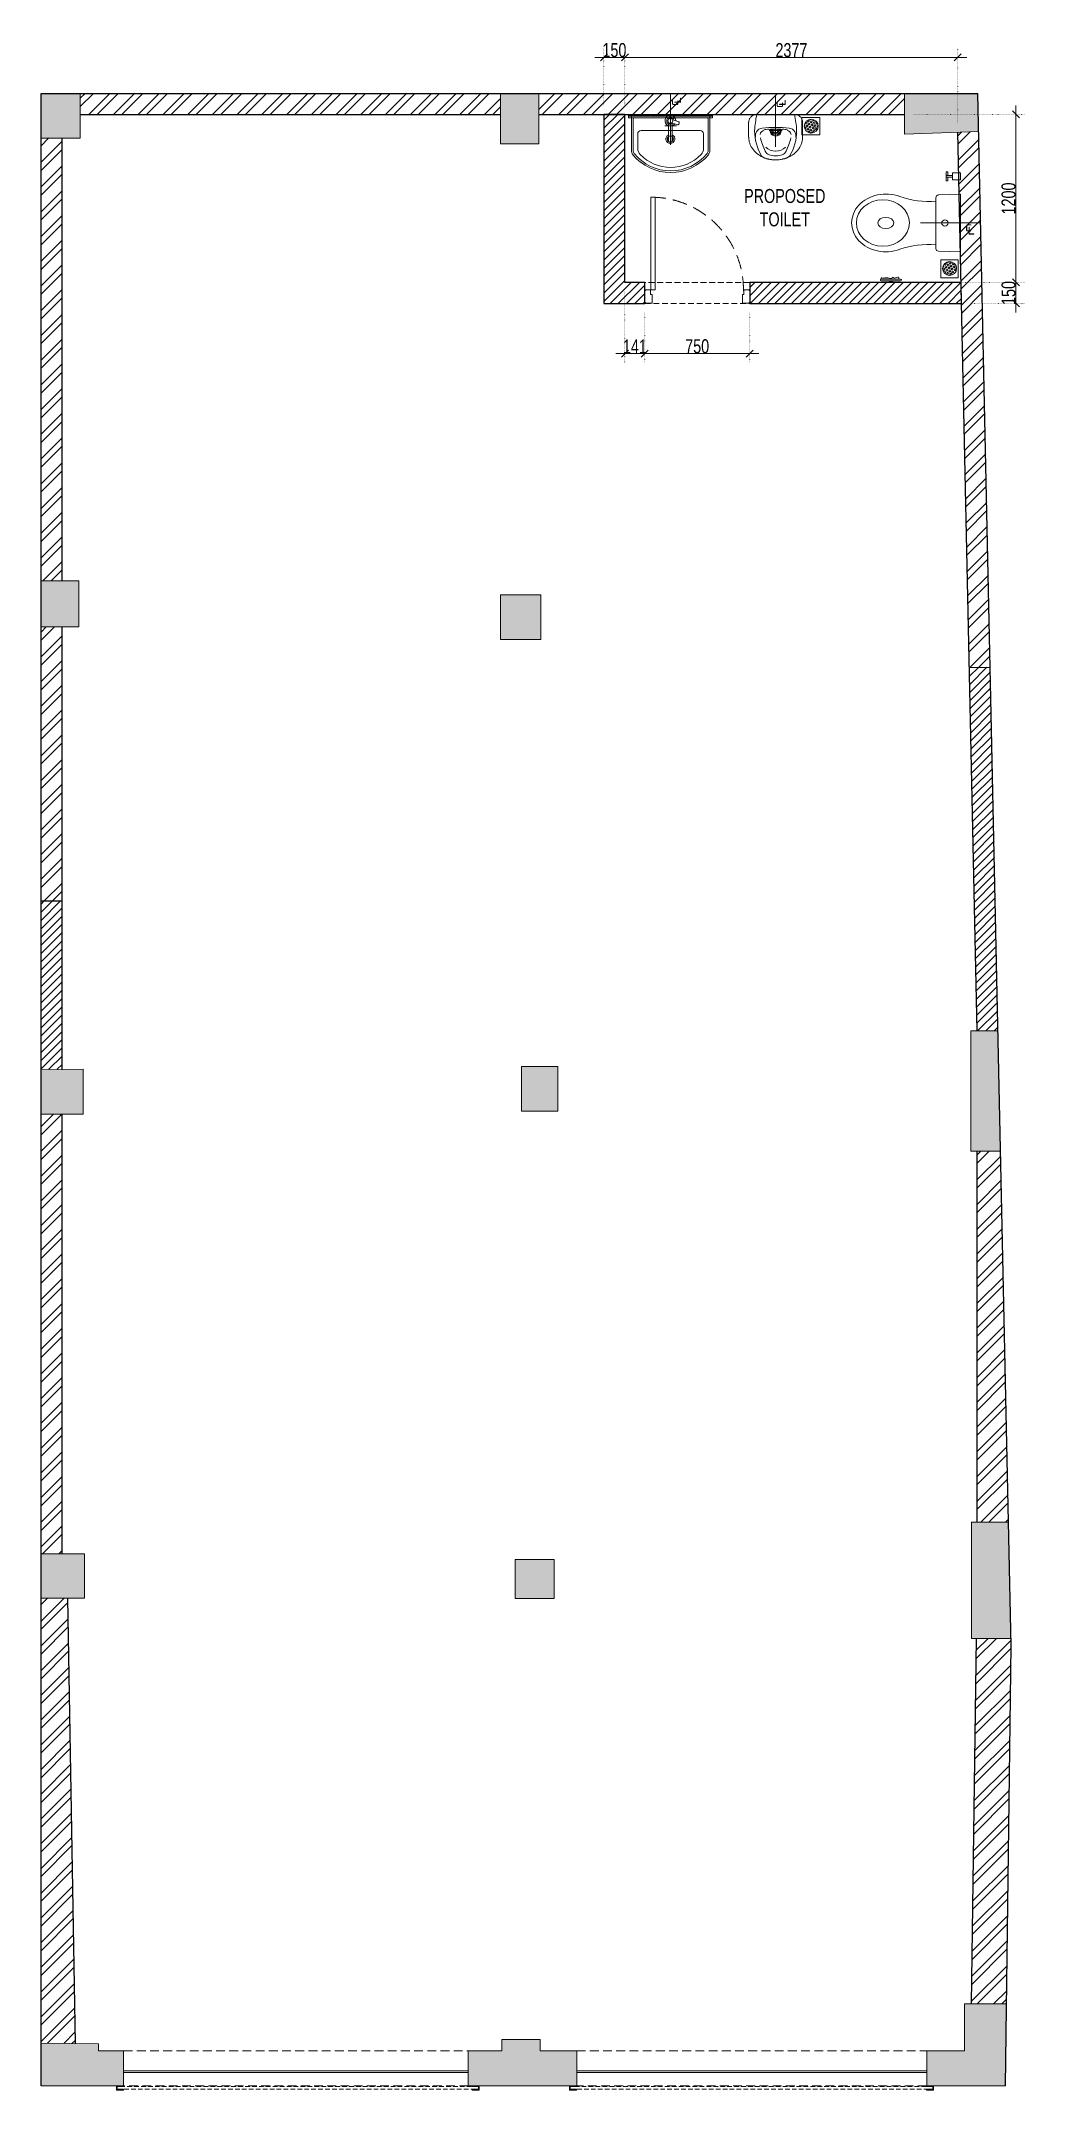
# Model space of a CAD drawing. Header units: feet. Extents: x 9696111 to 9703138, y -6782529 to -6767894.
import ezdxf

# ---------------------------------------------------------------- set-up
doc = ezdxf.new("R2010")
doc.units = ezdxf.units.FT
doc.header["$LTSCALE"] = 33
doc.header["$MEASUREMENT"] = 0
doc.header["$PDMODE"] = 3
doc.header["$PDSIZE"] = -1
for name, pattern in [('a_p6_plan_L18$0$HIDDEN', [0.375, 0.25, -0.125]), ('CENTER', [2, 1.25, -0.25, 0.25, -0.25]), ('DOT2', [0.125, 0, -0.125]), ('HIDDEN', [9.525, 6.35, -3.175]), ('HIDDEN2', [4.7625, 3.175, -1.5875]), ('HIDDENX2', [0.75, 0.5, -0.25])]:
    doc.linetypes.add(name, pattern=pattern)
for name, color, linetype, lineweight in [('A-COL', 243, 'Continuous', 9), ('A-Glazing', 4, 'Continuous', 20), ('A-shutter', 8, 'Continuous', 18), ('beam', 90, 'Continuous', 9), ('centerline-toilets', 2, 'CENTER', 13), ('column hatch', 5, 'Continuous', 0), ('Door', 2, 'Continuous', 13), ('ele', 252, 'Continuous', 13), ('Fhitting', 152, 'Continuous', 30), ('LENS-DIM', 252, 'Continuous', 5), ('LENS-DOOR', 34, 'Continuous', 20), ('LENS-TEXT', 31, 'Continuous', 5), ('LENS_CURTAIN', 5, 'a_p6_plan_L18$0$HIDDEN', 9), ('LN-HATCH', 251, 'Continuous', 0), ('Mirror', 150, 'Continuous', 20), ('Panelling', 65, 'Continuous', 18), ('PARTITION', 22, 'Continuous', 30), ('rolling shutter', 1, 'Continuous', 5), ('Toilet', 5, 'Continuous', 9)]:
    doc.layers.add(name, color=color, linetype=linetype, lineweight=lineweight)
doc.layers.add('A-WALL', color=1, linetype='Continuous')
doc.styles.add('LK TXT', font='GILC____.TTF', dxfattribs={"height": 100})
doc.styles.get("Standard").update_dxf_attribs({"font": 'GILC____.TTF'})
doc.dimstyles.new('100MM', dxfattribs={"dimtxt": 100, "dimasz": 50, "dimexe": 65, "dimexo": 65, "dimtad": 1, "dimdec": 0, "dimtxsty": 'Standard', "dimblk": 'OBLIQUE', "dimcen": 2.5, "dimdle": 65, "dimclrd": 256, "dimclre": 256, "dimclrt": 1, "dimadec": 0, "dimazin": 0, "dimtfac": 1, "dimtdec": 0, "dimtmove": 1, "dimatfit": 3, "dimfxl": 1, "dimlwd": -1, "dimlwe": -1, "dimarcsym": 0})
pattern_1 = [(225, (-11889972.97, 5497005.12), (88.2999593, -88.2999593), []), (225, (-11890031.84, 5497005.12), (88.2999593, -88.2999593), [])]
pattern_2 = [(225, (-11889972.97, 5497005.12), (29.43331977, -29.43331977), [])]

# ---------------------------------------------------------------- blocks, each defined once
blk = doc.blocks.new('*U11')
at = {"layer": 'A-shutter', "color": 5, "ltscale": 10}
for points in [[(41038450, -1561539), (41038450, -1561544), (41038405, -1561544), (41038405, -1561564), (41038450, -1561564), (41038450, -1561569), (41038400, -1561569), (41038400, -1561539)], [(41040940, -1561539), (41040940, -1561544), (41040985, -1561544), (41040985, -1561564), (41040940, -1561564), (41040940, -1561569), (41040990, -1561569), (41040990, -1561539)]]:
    blk.add_lwpolyline(points, close=True, dxfattribs=at)
at = {"layer": 'A-shutter', "color": 5, "linetype": 'HIDDENX2', "ltscale": 2}
blk.add_lwpolyline([(41038405, -1561544), (41038405, -1561564), (41040985, -1561564), (41040985, -1561544)], close=True, dxfattribs=at)
blk = doc.blocks.new('*U12')
at = {"layer": 'A-shutter', "color": 5, "ltscale": 10}
for points in [[(41038450, -1561539), (41038450, -1561544), (41038405, -1561544), (41038405, -1561564), (41038450, -1561564), (41038450, -1561569), (41038400, -1561569), (41038400, -1561539)], [(41040950, -1561539), (41040950, -1561544), (41040995, -1561544), (41040995, -1561564), (41040950, -1561564), (41040950, -1561569), (41041000, -1561569), (41041000, -1561539)]]:
    blk.add_lwpolyline(points, close=True, dxfattribs=at)
at = {"layer": 'A-shutter', "color": 5, "linetype": 'HIDDENX2', "ltscale": 2}
blk.add_lwpolyline([(41038405, -1561544), (41038405, -1561564), (41040995, -1561564), (41040995, -1561544)], close=True, dxfattribs=at)
blk = doc.blocks.new('jALI')
at = {"layer": 'Toilet', "ltscale": 5}
h = blk.add_hatch(dxfattribs=at)
h.set_pattern_fill('HEX', color=256, scale=50, angle=135, double=1)
h.set_pattern_definition([(135, (-344825.863, 460708.187), (-7.65465545, -7.65465545), [6.25, -12.5]), (255, (-344825.863, 460708.187), (10.4564538, -2.80179835), [6.25, -12.5]), (195, (-344830.282, 460712.606), (2.80179835, -10.4564538), [6.25, -12.5])])
edge = h.paths.add_edge_path()
edge.add_arc((-393188, 163648), 50, -90, 270)
blk.add_lwpolyline([(-393250, 163582), (-393126, 163582), (-393126, 163709), (-393250, 163709)], close=True, dxfattribs=at)
blk.add_circle((-393188, 163648), 50, dxfattribs=at)
blk = doc.blocks.new('WC')
at = {"layer": 'centerline-toilets', "linetype": 'HIDDEN', "ltscale": 10}
blk.add_line((0, 286), (0, -135), dxfattribs=at)
at = {"layer": 'Toilet'}
for p, q in [((-419, 507), (-425, 507)), ((-425, 507), (-425, 489)), ((-419, 489), (-425, 489)), ((-419, 507), (-419, 489)), ((-419, 504), (-413, 504)), ((-419, 492), (-413, 492)), ((-413, 567), (-413, 429)), ((-401, 567), (-401, 429)), ((-206, 6), (-202, 157)), ((181, 177), (-183, 177)), ((206, 6), (200, 157)), ((-200, 0), (200, 0))]:
    blk.add_line(p, q, dxfattribs=at)
at = {"layer": 'Toilet', "ltscale": 100}
for p, q in [((366, 103), (300, 103)), ((300, 92), (300, 103)), ((326, 92), (300, 92)), ((307, 0), (307, 57)), ((359, 57), (307, 57)), ((326, 103), (326, 57)), ((340, 103), (340, 57)), ((366, 92), (340, 92)), ((359, 57), (359, 0)), ((366, 92), (366, 103)), ((359, 0), (307, 0))]:
    blk.add_line(p, q, dxfattribs=at)
at = {"layer": 'Toilet'}
blk.add_circle((0, 112), 22.9, dxfattribs=at)
for centre, radius, start, end in [((-407, 567), 6, 0, 180), ((-407, 429), 6, 180, 0), ((-776, 231), 622, 354.997, 19.0619), ((776, 226), 623, 160.5196, 184.5617), ((-182, 158), 19.3, 90.3509, 180.8981), ((180, 158), 19.3, 359.1019, 89.6491), ((-200, 6), 5.72, 177.9546, 270), ((200, 6), 5.72, 270, 2.0454)]:
    blk.add_arc(centre, radius, start, end, dxfattribs=at)
at = {"layer": 'Toilet', "extrusion": (0, 0, -1)}
for centre, major_axis, ratio, start_param, end_param in [((0, 534), (0, -245), 0.842028, 7.436326, 11.41323), ((0, 535), (0, -57.2), 0.7, 1.570796326794896, 7.853981633974482)]:
    blk.add_ellipse(centre, major_axis=major_axis, ratio=ratio, start_param=start_param, end_param=end_param, dxfattribs=at)
blk.add_ellipse((0, 555), major_axis=(0, -189), ratio=0.878788, dxfattribs=at)
at = {"layer": 'Toilet'}
blk.add_open_spline([(-401, 441), (-397, 441), (-384, 439), (-389, 459), (-396, 480), (-386, 478), (-386, 491), (-403, 487), (-385, 532), (-396, 547), (-391, 570), (-397, 569), (-401, 568)], degree=3, knots=[0, 0, 0, 0, 9.744972, 33.823887, 47.583551, 49.497915, 60.560502, 63.822284, 93.508019, 135.756925, 141.904352, 150.301906, 150.301906, 150.301906, 150.301906], dxfattribs=at)
at = {"layer": 'Fhitting', "lineweight": 0, "ltscale": 0.5, "rotation": 270}
blk.add_blockref('jALI', (-163973, -393109), dxfattribs=at)
at = {"layer": 'centerline-toilets', "linetype": 'DOT2', "insert": (-36, -57), "char_height": 85.83, "width": 567.4, "attachment_point": 5, "rotation": 270}
blk.add_mtext('{\\fISOCPEUR|b0|i0|c0|p34;℄}', dxfattribs=at)
blk = doc.blocks.new('Wash Basin')
at = {"layer": 'PARTITION', "lineweight": 9}
h = blk.add_hatch(dxfattribs=at)
h.set_pattern_fill('ANSI38', color=256, scale=70, angle=990, style=0, double=1)
h.set_pattern_definition([(315, (-64.7135, -33.325), (6.18718, 6.18718), []), (45, (-64.7135, -33.325), (6.18718, 18.56155), [21.875, -13.125])])
h.paths.add_polyline_path([(300, -22), (-300, -22), (-300, -34), (300, -34)])
at = {"layer": 'centerline-toilets', "linetype": 'HIDDEN', "ltscale": 10}
blk.add_line((0, -238), (0, 130), dxfattribs=at)
at = {"layer": 'Mirror', "ltscale": 0.5}
blk.add_lwpolyline([(-300, -34), (-300, -46), (300, -46), (300, -34)], close=True, dxfattribs=at)
at = {"layer": 'Panelling', "lineweight": 9}
blk.add_lwpolyline([(-300, -22), (-300, -34), (300, -34), (300, -22)], close=True, dxfattribs=at)
at = {"layer": 'Toilet', "ltscale": 100}
for p, q in [((-280, -32), (-280, -278)), ((-270, -22), (270, -22)), ((-268, -55), (-268, -278)), ((-258, -45), (258, -45)), ((-15, -89), (-15, -208)), ((11, -208), (11, -89)), ((268, -55), (268, -278)), ((280, -32), (280, -278))]:
    blk.add_line(p, q, dxfattribs=at)
blk.add_lwpolyline([(-235, -264, 0.191896), (-217, -309, 0.420236), (217, -309, 0.191896), (235, -264), (235, -161, 0.414214), (210, -136), (-210, -136, 0.414214), (-235, -161)], format="xyb", close=True, dxfattribs=at)
blk.add_lwpolyline([(41, -103), (-41, -103)], dxfattribs=at)
blk.add_lwpolyline([(23, -62), (58, -74, -0.414214), (61, -81), (58, -93, -0.414214), (50, -96), (16, -85)], format="xyb", dxfattribs=at)
for centre, radius in [((-2, -67), 17.5), ((-2, -197), 22.5)]:
    blk.add_circle(centre, radius, dxfattribs=at)
for centre, radius, start, end in [((-270, -32), 10, 90, 180), ((-258, -55), 10, 90, 180), ((258, -55), 10, 0, 90), ((270, -32), 10, 0, 90), ((-230, -278), 50, 180, 218.4461), ((-230, -278), 38, 180, 218.4461), ((-2, -197), 32.1, 113.0898, 66.246), ((-2, -197), 20.5, 128.0403, 237.2899), ((-2, -197), 20.5, 304.4733, 50.7332), ((230, -278), 38, 321.5539, 0), ((230, -278), 50, 321.5539, 0), ((0, -89), 348, 219.2826, 320.7174), ((0, -89), 336, 219.313, 320.687)]:
    blk.add_arc(centre, radius, start, end, dxfattribs=at)
for centre, major_axis, start_param, end_param in [((-2, -67), (0, 38.3), 4.720493, 9.081982), ((-2, -67), (-0.2, -25.6), 1.769108, 7.074098), ((-2, -67), (0, 38.3), 3.484555, 4.083576), ((-2, -208), (-9.04, 9.04), 0.785398, 3.926991)]:
    blk.add_ellipse(centre, major_axis=major_axis, ratio=1, start_param=start_param, end_param=end_param, dxfattribs=at)
at = {"layer": 'centerline-toilets', "linetype": 'DOT2', "insert": (33, 62), "char_height": 75, "width": 495.83, "attachment_point": 5, "rotation": 90}
blk.add_mtext('{\\fISOCPEUR|b0|i0|c0|p34;℄}', dxfattribs=at)
blk = doc.blocks.new('DLF-RSP-AR-CD-DWG-4DT-3113$0$X-TYPICAL TOILET UPPER FLOORS - 02$0$urinals')
at = {"layer": 'Toilet'}
for p, q in [((0, -16), (0, 8)), ((-46, -115), (46, -115)), ((0, -105), (0, -161))]:
    blk.add_line(p, q, dxfattribs=at)
blk.add_lwpolyline([(135, 0), (-135, 0, 0.036949), (-150, -116, 0.138094), (-100, -297, 0.221721), (-52, -318, 0.062656), (0, -325, 0.062656), (52, -318, 0.221721), (100, -297, 0.138094), (150, -116, 0.036949)], format="xyb", close=True, dxfattribs=at)
for centre, radius, start, end in [((-91, -153), 53.8, 148.4868, 188.6401), ((-94, -145), 47.1, 93.3708, 154.4824), ((-71, -150), 40.2, 106.7016, 169.725), ((3, -1238), 1145, 90.1625, 95.0265), ((-51, -225), 119, 89.5454, 105.8857), ((0, -996), 891, 89.9918, 93.182), ((0, -115), 40, 167.428, 12.572), ((0, -115), 33, 164.1814, 15.8186), ((0, -115), 32, 163.6049, 16.3951), ((0, -115), 22.6, 155.6653, 24.3347), ((0, -115), 14.7, 139.9109, 40.0891), ((-3, -1238), 1145, 84.9735, 89.8375), ((0, -996), 891, 86.818, 90.0082), ((51, -225), 119, 74.1143, 90.4546), ((71, -150), 40.2, 10.275, 73.2984), ((94, -145), 47.1, 25.5176, 86.6292), ((91, -153), 53.8, 351.3599, 31.5132), ((414, -38), 538, 193.994, 204.5632), ((-30, -241), 50, 204.5632, 250.4606), ((-2, -165), 97.6, 225, 270.9552), ((-2, -161), 135, 250.4606, 270.6492), ((2, -165), 97.6, 269.0448, 315), ((2, -161), 135, 269.3508, 289.5394), ((30, -241), 50, 289.5394, 335.4368), ((-414, -38), 538, 335.4368, 346.006)]:
    blk.add_arc(centre, radius, start, end, dxfattribs=at)
blk.add_open_spline([(135, 0), (105, 0), (76, 0), (-13, 0), (-73, 0), (-133, 0), (-133, 0), (-134, 0), (-134, 0), (-135, 0), (-135, 0), (-135, 0), (-135, 0), (-135, 0), (-135, 0), (-135, 0), (-135, 0), (-135, 0), (-135, 0), (-135, 0), (-135, 0), (-135, 0), (-135, 0), (-136, 0), (-136, 0), (-136, 0), (-137, 0), (-138, 0), (-138, 0), (-141, 0), (-142, 0), (-146, -1), (-149, -2), (-155, -3), (-158, -5), (-163, -7), (-166, -9), (-171, -13), (-173, -15), (-178, -19), (-180, -22), (-184, -27), (-185, -29), (-188, -35), (-189, -38), (-191, -43), (-191, -46), (-192, -50), (-192, -51), (-192, -52), (-192, -54), (-193, -56), (-193, -56), (-193, -57), (-193, -57), (-193, -57), (-193, -57), (-193, -57), (-193, -57), (-193, -57), (-193, -57), (-193, -58), (-193, -58), (-193, -58), (-193, -58), (-193, -58), (-193, -58), (-193, -58), (-193, -59), (-193, -59), (-193, -60), (-193, -61), (-193, -62), (-193, -65), (-193, -66), (-193, -72), (-193, -75), (-193, -86), (-193, -93), (-193, -114), (-193, -128), (-193, -146), (-193, -145), (-193, -149), (-193, -150), (-193, -154), (-193, -156), (-193, -159), (-193, -159), (-193, -159), (-193, -159), (-193, -160), (-193, -160), (-193, -160), (-193, -160), (-193, -160), (-193, -160), (-193, -160), (-193, -160), (-193, -160), (-193, -160), (-193, -160), (-193, -161), (-193, -161), (-193, -161), (-193, -162), (-193, -162), (-192, -164), (-192, -165), (-192, -168), (-192, -170), (-192, -176), (-191, -180), (-189, -191), (-188, -198), (-183, -212), (-180, -219), (-173, -233), (-169, -240), (-159, -253), (-154, -259), (-142, -271), (-136, -277), (-123, -287), (-115, -292), (-101, -301), (-93, -305), (-77, -311), (-69, -314), (-53, -319), (-44, -321), (-28, -323), (-20, -324), (-9, -325), (-7, -325), (-3, -325), (-1, -325), (2, -325), (4, -325), (8, -325), (11, -325), (21, -324), (27, -323), (42, -321), (50, -319), (67, -315), (75, -312), (92, -305), (100, -301), (115, -292), (123, -288), (136, -277), (143, -271), (155, -259), (160, -252), (170, -238), (174, -231), (181, -217), (184, -210), (188, -195), (190, -188), (191, -179), (191, -178), (192, -174), (192, -171), (192, -168), (192, -167), (192, -164), (192, -162), (192, -160), (192, -160), (192, -160), (192, -160), (192, -160), (192, -159), (192, -159), (192, -159), (192, -158), (192, -157), (192, -156), (192, -155), (192, -152), (192, -150), (192, -143), (192, -144), (192, -132), (192, -124), (192, -99), (192, -82), (192, -65), (192, -64), (192, -62), (192, -60), (192, -58), (192, -58), (192, -57), (192, -57), (192, -57), (192, -57), (192, -57), (192, -57), (192, -57), (192, -57), (192, -57), (192, -57), (192, -56), (192, -56), (192, -55), (192, -55), (192, -53), (192, -52), (192, -48), (191, -46), (190, -40), (189, -37), (186, -31), (184, -28), (180, -22), (178, -19), (173, -14), (170, -12), (164, -8), (161, -6), (155, -3), (151, -2), (145, -1), (142, 0), (137, 0), (136, 0), (135, 0)], degree=3, knots=[0, 0, 0, 0, 0.329607, 0.329607, 0.988822, 0.988822, 0.996691, 0.996691, 0.998638, 0.998638, 0.99992, 0.99992, 1.000227, 1.000227, 1.000534, 1.000534, 1.001148, 1.001148, 1.002375, 1.002375, 1.00483, 1.00483, 1.009739, 1.009739, 1.019558, 1.019558, 1.039196, 1.039196, 1.078472, 1.078472, 1.157024, 1.157024, 1.314128, 1.314128, 1.471232, 1.471232, 1.628335, 1.628335, 1.785439, 1.785439, 1.942543, 1.942543, 2.099647, 2.099647, 2.256751, 2.256751, 2.413855, 2.413855, 2.450944, 2.450944, 2.525122, 2.525122, 2.556641, 2.556641, 2.563699, 2.563699, 2.567479, 2.567479, 2.57001, 2.57001, 2.570783, 2.570783, 2.572328, 2.572328, 2.573873, 2.573873, 2.576964, 2.576964, 2.583145, 2.583145, 2.595507, 2.595507, 2.620232, 2.620232, 2.669681, 2.669681, 2.76858, 2.76858, 2.966376, 2.966376, 3.36197, 3.36197, 3.45996, 3.45996, 3.491387, 3.491387, 3.554241, 3.554241, 3.562213, 3.562213, 3.566829, 3.566829, 3.570018, 3.570018, 3.570684, 3.570684, 3.571294, 3.571294, 3.571904, 3.571904, 3.573124, 3.573124, 3.575564, 3.575564, 3.580444, 3.580444, 3.590203, 3.590203, 3.609723, 3.609723, 3.648762, 3.648762, 3.72684, 3.72684, 3.861362, 3.861362, 3.995884, 3.995884, 4.130406, 4.130406, 4.264928, 4.264928, 4.39945, 4.39945, 4.533972, 4.533972, 4.668494, 4.668494, 4.803016, 4.803016, 4.937539, 4.937539, 5.072061, 5.072061, 5.118026, 5.118026, 5.144558, 5.144558, 5.17109, 5.17109, 5.224154, 5.224154, 5.330281, 5.330281, 5.468863, 5.468863, 5.607445, 5.607445, 5.746027, 5.746027, 5.884609, 5.884609, 6.023191, 6.023191, 6.161773, 6.161773, 6.300355, 6.300355, 6.438937, 6.438937, 6.577519, 6.577519, 6.602876, 6.602876, 6.653589, 6.653589, 6.673028, 6.673028, 6.711906, 6.711906, 6.713712, 6.713712, 6.715518, 6.715518, 6.719129, 6.719129, 6.726351, 6.726351, 6.740796, 6.740796, 6.769686, 6.769686, 6.827466, 6.827466, 6.943027, 6.943027, 7.174147, 7.174147, 7.636387, 7.636387, 7.659394, 7.659394, 7.705407, 7.705407, 7.71212, 7.71212, 7.713128, 7.713128, 7.714137, 7.714137, 7.716153, 7.716153, 7.720185, 7.720185, 7.728249, 7.728249, 7.744378, 7.744378, 7.776636, 7.776636, 7.841152, 7.841152, 7.970184, 7.970184, 8.14844, 8.14844, 8.326696, 8.326696, 8.504953, 8.504953, 8.683209, 8.683209, 8.861465, 8.861465, 9.039722, 9.039722, 9.217978, 9.217978, 9.283185, 9.283185, 9.283185, 9.283185], dxfattribs=at)
blk = doc.blocks.new('Urinal')
at = {"layer": 'centerline-toilets', "linetype": 'HIDDEN', "ltscale": 10}
blk.add_line((0, 231), (0, -137), dxfattribs=at)
at = {"layer": 'Fhitting', "lineweight": 0, "ltscale": 0.5, "rotation": 180}
blk.add_blockref('DLF-RSP-AR-CD-DWG-4DT-3113$0$X-TYPICAL TOILET UPPER FLOORS - 02$0$urinals', (0, 0), dxfattribs=at)
at = {"layer": 'Fhitting', "lineweight": 0, "ltscale": 0.5, "xscale": -1, "rotation": 90}
blk.add_blockref('jALI', (163394, -393104), dxfattribs=at)
at = {"layer": 'centerline-toilets', "linetype": 'DOT2', "insert": (-31, -69), "char_height": 75, "width": 495.83, "attachment_point": 5, "rotation": 270}
blk.add_mtext('{\\fISOCPEUR|b0|i0|c0|p34;℄}', dxfattribs=at)
blk = doc.blocks.new('*U9')
at = {"layer": 'LENS-DOOR'}
for p, q in [((548122, 1779235), (548122, 1778574)), ((548122, 1779235), (548153, 1779235)), ((548153, 1778574), (548153, 1779235)), ((547452, 1778574), (547489, 1778574)), ((547452, 1778569), (547452, 1778574)), ((547489, 1778540), (547489, 1778574)), ((548122, 1778574), (548153, 1778574)), ((548192, 1778574), (548156, 1778574)), ((548156, 1778540), (548156, 1778574)), ((548192, 1778569), (548192, 1778574)), ((547447, 1778569), (547452, 1778569)), ((547447, 1778484), (547447, 1778569)), ((547447, 1778484), (547452, 1778484)), ((547452, 1778479), (547452, 1778484)), ((547452, 1778479), (547499, 1778479)), ((547489, 1778540), (547499, 1778540)), ((547499, 1778479), (547499, 1778540)), ((548145, 1778479), (548145, 1778540)), ((548156, 1778540), (548145, 1778540)), ((548192, 1778479), (548145, 1778479)), ((548197, 1778569), (548192, 1778569)), ((548192, 1778479), (548192, 1778484)), ((548197, 1778484), (548192, 1778484)), ((548197, 1778484), (548197, 1778569))]:
    blk.add_line(p, q, dxfattribs=at)
at = {"layer": 'LENS-DOOR', "color": 7, "linetype": 'HIDDEN2'}
blk.add_ellipse((548153, 1778574), major_axis=(-661, 0), ratio=1, start_param=-1.570791, end_param=0.051209, dxfattribs=at)
blk = doc.blocks.new('A$C5adbc486')
at = {"layer": 'column hatch'}
h = blk.add_hatch(color=8, dxfattribs=at)
h.dxf.hatch_style = 1
h.paths.add_polyline_path([(-890, -1733), (-1190, -1733), (-1190, -2053), (-890, -2053)])
h.paths.add_polyline_path([(-920, 1757), (-1190, 1757), (-1190, 1427), (-920, 1427)])
h.paths.add_polyline_path([(-910, 5237), (-1190, 5237), (-1190, 4917), (-910, 4917)])
h.paths.add_polyline_path([(2365, 5237), (2090, 5237), (2090, 4877), (2365, 4877)])
h.paths.add_polyline_path([(5501, 5237), (4975, 5237), (4975, 4947), (5507, 4966)])
h.paths.add_polyline_path([(2380, 1657), (2090, 1657), (2090, 1337), (2380, 1337)])
h.paths.add_polyline_path([(2500, -1713), (2240, -1713), (2240, -2033), (2500, -2033)])
h.paths.add_polyline_path([(5645, -1458), (5450, -1458), (5450, -2318), (5663, -2318)])
h.paths.add_polyline_path([(5670, -4968), (5455, -4968), (5455, -5798), (5688, -5798)])
h.paths.add_polyline_path([(5720, -4968), (5670, -4968), (5688, -5798), (5738, -5798)])
h.paths.add_polyline_path([(2635, -8743), (2375, -8743), (2375, -8663), (2100, -8663), (2100, -8743), (1860, -8743), (1860, -8993), (2635, -8993)])
h.paths.add_polyline_path([(-600, -8743), (-780, -8743), (-780, -8693), (-1190, -8688), (-1190, -8993), (-600, -8993)])
h.paths.add_polyline_path([(-880, -5193), (-1190, -5193), (-1190, -5509), (-880, -5509)])
h.paths.add_polyline_path([(2475, -5233), (2195, -5233), (2195, -5513), (2475, -5513)])
h = blk.add_hatch(color=8, dxfattribs=at)
h.dxf.hatch_style = 1
h.paths.add_polyline_path([(5705, -8408), (5405, -8408), (5405, -8743), (5135, -8743), (5135, -8993), (5697, -8993)])
at = {"layer": 'LN-HATCH'}
h = blk.add_hatch(dxfattribs=at)
h.set_pattern_fill('ANSI32', color=256, scale=333, angle=180)
h.set_pattern_definition(pattern_1)
h.paths.add_polyline_path([(5507, 4966), (5357, 4960), (5439, 1136), (5589, 1140)])
h.paths.add_polyline_path([(4975, 5237), (2365, 5237), (2365, 5087), (4975, 5087)])
h.paths.add_polyline_path([(2090, 5237), (-910, 5237), (-910, 5087), (2090, 5087)])
h.paths.add_polyline_path([(-1040, 4917), (-1190, 4917), (-1190, 1757), (-1040, 1757)])
h.paths.add_polyline_path([(-1040, -2053), (-1190, -2053), (-1190, -5193), (-1040, -5193)])
h.paths.add_polyline_path([(-1002, -5509), (-1190, -5509), (-1190, -8688), (-947, -8691)])
h = blk.add_hatch(dxfattribs=at)
h.set_pattern_fill('ANSI31', color=256, scale=333, angle=180)
h.paths.add_polyline_path([(3871, 3887), (3871, 3737), (5383, 3737), (5380, 3887)])
h.paths.add_polyline_path([(3121, 3887), (2980, 3887), (2980, 5087), (2830, 5087), (2830, 3737), (3121, 3737)])
h = blk.add_hatch(dxfattribs=at)
h.set_pattern_fill('ANSI32', color=256, scale=333, angle=180)
h.set_pattern_definition(pattern_1)
h.paths.add_polyline_path([(-1040, 1427), (-1190, 1427), (-1190, -533), (-1040, -533)])
h = blk.add_hatch(dxfattribs=at)
h.set_pattern_fill('ANSI31', color=256, scale=333, angle=180)
h.set_pattern_definition(pattern_2)
h.paths.add_polyline_path([(5589, 1140), (5539, 1139), (5595, -1458), (5645, -1458)])
h.paths.add_polyline_path([(5539, 1139), (5439, 1136), (5495, -1458), (5595, -1458)])
h = blk.add_hatch(dxfattribs=at)
h.set_pattern_fill('ANSI31', color=256, scale=333, angle=180)
h.set_pattern_definition(pattern_2)
h.paths.add_polyline_path([(-1040, -533), (-1190, -533), (-1190, -1733), (-1040, -1733)])
h = blk.add_hatch(dxfattribs=at)
h.set_pattern_fill('ANSI32', color=256, scale=333, angle=180)
h.set_pattern_definition(pattern_1)
h.paths.add_polyline_path([(5663, -2318), (5495, -2318), (5495, -4968), (5720, -4968)])
h.paths.add_polyline_path([(5739, -5851), (5738, -5798), (5490, -5798), (5455, -8408), (5705, -8408)])
at = {"layer": 'A-COL'}
for p, q in [((-910, 4917), (-910, 5237)), ((2090, 5237), (2090, 4877)), ((2365, 4877), (2365, 5237)), ((4975, 5237), (4975, 4947)), ((-1190, 4917), (-910, 4917)), ((2090, 4877), (2365, 4877)), ((5507, 4966), (4975, 4947)), ((-920, 1757), (-1190, 1757)), ((-920, 1427), (-920, 1757)), ((-1190, 1427), (-920, 1427)), ((5450, -2318), (5450, -1458)), ((5450, -1458), (5645, -1458)), ((-890, -1733), (-1190, -1736)), ((-890, -2053), (-890, -1733)), ((-1190, -2053), (-890, -2053)), ((5663, -2318), (5450, -2318)), ((5455, -5798), (5455, -4968)), ((5455, -4968), (5720, -4968)), ((-1190, -5193), (-880, -5193)), ((-880, -5193), (-880, -5509)), ((-1190, -5509), (-880, -5509)), ((5738, -5798), (5455, -5798)), ((5405, -8743), (5405, -8408)), ((5405, -8408), (5705, -8408)), ((-780, -8693), (-1190, -8688)), ((-780, -8743), (-780, -8693)), ((-600, -8743), (-780, -8743)), ((-600, -8993), (-600, -8743)), ((1860, -8993), (1860, -8743)), ((1860, -8743), (2100, -8743)), ((2100, -8743), (2100, -8663)), ((2100, -8663), (2375, -8663)), ((2375, -8663), (2375, -8743)), ((2375, -8743), (2635, -8743)), ((2635, -8743), (2635, -8993)), ((5135, -8993), (5135, -8743)), ((5135, -8743), (5405, -8743)), ((-1190, -8993), (-600, -8993)), ((1860, -8993), (2635, -8993)), ((5135, -8993), (5697, -8993))]:
    blk.add_line(p, q, dxfattribs=at)
for points in [[(2090, 1657), (2380, 1657), (2380, 1337), (2090, 1337)], [(2240, -1713), (2500, -1713), (2500, -2033), (2240, -2033)], [(2195, -5233), (2475, -5233), (2475, -5513), (2195, -5513)]]:
    blk.add_lwpolyline(points, close=True, dxfattribs=at)
at = {"layer": 'A-Glazing', "elevation": 51149}
for points in [[(1860, -8887), (-600, -8887), (-600, -8899), (1860, -8899)], [(5135, -8887), (2635, -8887), (2635, -8899), (5135, -8899)]]:
    blk.add_lwpolyline(points, close=True, dxfattribs=at)
at = {"layer": 'A-WALL'}
for p, q in [((-1190, 1757), (-1190, 5237)), ((-1190, -8993), (-1190, 5237)), ((-1190, 5237), (5501, 5237)), ((5739, -5851), (5501, 5237)), ((-910, 5087), (2090, 5087)), ((-910, 5087), (2090, 5087)), ((2365, 5087), (4975, 5087)), ((2365, 5087), (4975, 5087)), ((-1040, 1757), (-1040, 4917)), ((5495, -1458), (5357, 4960)), ((-1040, -1733), (-1040, 1427)), ((5439, 1136), (5589, 1140)), ((-1040, -533), (-1190, -533)), ((-1040, -5193), (-1040, -2053)), ((5495, -4968), (5495, -2318)), ((-1002, -5509), (-947, -8691)), ((5455, -8408), (5490, -5798)), ((5697, -8993), (5739, -5851))]:
    blk.add_line(p, q, dxfattribs=at)
for points in [[(3121, 3887), (2980, 3887), (2980, 5087), (2830, 5087), (2830, 3737), (3121, 3737)], [(3871, 3887), (3871, 3737), (5383, 3737), (5380, 3887)]]:
    blk.add_lwpolyline(points, close=True, dxfattribs=at)
at = {"layer": 'beam', "linetype": 'HIDDEN', "ltscale": 0.3}
for points in [[(-600, -8743), (1860, -8743), (1860, -8993), (-600, -8993)], [(2635, -8743), (5135, -8743), (5135, -8993), (2635, -8993)]]:
    blk.add_lwpolyline(points, close=True, dxfattribs=at)
at = {"layer": 'LENS_CURTAIN', "ltscale": 5}
blk.add_lwpolyline([(3871, 3887), (3121, 3887), (3121, 3737), (3871, 3737)], close=True, dxfattribs=at)
at = {"layer": 'Door', "xscale": -1}
blk.add_blockref('*U9', (551318, -1774739), dxfattribs=at)
at = {"layer": 'ele', "color": 0, "lineweight": -2}
blk.add_blockref('Wash Basin', (3306, 5109), dxfattribs=at)
for name, p, rotation in [('Urinal', (4056, 5087), 180), ('WC', (5377, 4312), 89.99999999999999)]:
    blk.add_blockref(name, p, dxfattribs=dict(at, rotation=rotation))
at = {"layer": 'rolling shutter'}
for name, p in [('*U11', (-41039051, 1552546, 51149)), ('*U12', (-41035816, 1552546, 51149))]:
    blk.add_blockref(name, p, dxfattribs=at)
blk = doc.blocks.new('_Oblique')
at = {"color": 0, "lineweight": -2}
blk.add_line((-0.5, -0.5), (0.5, 0.5), dxfattribs=at)
blk = doc.blocks.new('*D13')
at = {"layer": 'Defpoints', "color": 0}
for p in [(9700281, -6768011), (9700281, -6768419), (9702658, -6768545)]:
    blk.add_point(p, dxfattribs=at)
at = {"layer": 'LENS-DIM'}
blk.add_line((9702723, -6768011), (9700216, -6768011), dxfattribs=at)
at = {"layer": 'LENS-DIM', "linetype": 'DOT2'}
for p, q in [((9700281, -6768354), (9700281, -6767946)), ((9702658, -6768480), (9702658, -6767946))]:
    blk.add_line(p, q, dxfattribs=at)
at = {"layer": 'LENS-DIM', "xscale": 50, "yscale": 50, "zscale": 50, "rotation": 180}
blk.add_blockref('_Oblique', (9700281, -6768011), dxfattribs=at)
at = {"layer": 'LENS-DIM', "xscale": 50, "yscale": 50, "zscale": 50}
blk.add_blockref('_Oblique', (9702658, -6768011), dxfattribs=at)
at = {"layer": 'LENS-DIM', "color": 1, "insert": (9701470, -6767960), "char_height": 100, "attachment_point": 5}
blk.add_mtext('2377', dxfattribs=at)
blk = doc.blocks.new('*D14')
at = {"layer": 'Defpoints', "color": 0}
for p in [(9700131, -6768011), (9700131, -6768419), (9700281, -6768419)]:
    blk.add_point(p, dxfattribs=at)
at = {"layer": 'LENS-DIM'}
blk.add_line((9700346, -6768011), (9700066, -6768011), dxfattribs=at)
at = {"layer": 'LENS-DIM', "linetype": 'DOT2'}
for p, q in [((9700131, -6768354), (9700131, -6767946)), ((9700281, -6768354), (9700281, -6767946))]:
    blk.add_line(p, q, dxfattribs=at)
at = {"layer": 'LENS-DIM', "xscale": 50, "yscale": 50, "zscale": 50, "rotation": 180}
blk.add_blockref('_Oblique', (9700131, -6768011), dxfattribs=at)
at = {"layer": 'LENS-DIM', "xscale": 50, "yscale": 50, "zscale": 50}
blk.add_blockref('_Oblique', (9700281, -6768011), dxfattribs=at)
at = {"layer": 'LENS-DIM', "color": 1, "insert": (9700206, -6767960), "char_height": 100, "attachment_point": 5}
blk.add_mtext('150', dxfattribs=at)
blk = doc.blocks.new('*D15')
at = {"layer": 'Defpoints', "color": 0}
for p in [(9702276, -6768419), (9702400, -6769619), (9703073, -6769619)]:
    blk.add_point(p, dxfattribs=at)
at = {"layer": 'LENS-DIM', "linetype": 'DOT2'}
for p, q in [((9702341, -6768419), (9703138, -6768419)), ((9702465, -6769619), (9703138, -6769619))]:
    blk.add_line(p, q, dxfattribs=at)
at = {"layer": 'LENS-DIM'}
blk.add_line((9703073, -6768354), (9703073, -6769684), dxfattribs=at)
at = {"layer": 'LENS-DIM', "xscale": 50, "yscale": 50, "zscale": 50}
for p, rotation in [((9703073, -6768419), 90), ((9703073, -6769619), 270)]:
    blk.add_blockref('_Oblique', p, dxfattribs=dict(at, rotation=rotation))
at = {"layer": 'LENS-DIM', "color": 1, "insert": (9703021, -6769019), "char_height": 100, "attachment_point": 5, "rotation": 90}
blk.add_mtext('1200', dxfattribs=at)
blk = doc.blocks.new('*D16')
at = {"layer": 'Defpoints', "color": 0}
for p in [(9702400, -6769619), (9702684, -6769769), (9703073, -6769769)]:
    blk.add_point(p, dxfattribs=at)
at = {"layer": 'LENS-DIM', "linetype": 'DOT2'}
for p, q in [((9702465, -6769619), (9703138, -6769619)), ((9702749, -6769769), (9703138, -6769769))]:
    blk.add_line(p, q, dxfattribs=at)
at = {"layer": 'LENS-DIM'}
blk.add_line((9703073, -6769554), (9703073, -6769834), dxfattribs=at)
at = {"layer": 'LENS-DIM', "xscale": 50, "yscale": 50, "zscale": 50}
for p, rotation in [((9703073, -6769619), 90), ((9703073, -6769769), 270)]:
    blk.add_blockref('_Oblique', p, dxfattribs=dict(at, rotation=rotation))
at = {"layer": 'LENS-DIM', "color": 1, "insert": (9703021, -6769694), "char_height": 100, "attachment_point": 5, "rotation": 90}
blk.add_mtext('150', dxfattribs=at)
blk = doc.blocks.new('*D17')
at = {"layer": 'Defpoints', "color": 0}
for p in [(9700422, -6769769), (9701172, -6769769), (9701172, -6770127)]:
    blk.add_point(p, dxfattribs=at)
at = {"layer": 'LENS-DIM', "linetype": 'DOT2'}
for p, q in [((9700422, -6769834), (9700422, -6770192)), ((9701172, -6769834), (9701172, -6770192))]:
    blk.add_line(p, q, dxfattribs=at)
at = {"layer": 'LENS-DIM'}
blk.add_line((9700357, -6770127), (9701237, -6770127), dxfattribs=at)
at = {"layer": 'LENS-DIM', "xscale": 50, "yscale": 50, "zscale": 50, "rotation": 180}
blk.add_blockref('_Oblique', (9700422, -6770127), dxfattribs=at)
at = {"layer": 'LENS-DIM', "xscale": 50, "yscale": 50, "zscale": 50}
blk.add_blockref('_Oblique', (9701172, -6770127), dxfattribs=at)
at = {"layer": 'LENS-DIM', "color": 1, "insert": (9700797, -6770075), "char_height": 100, "attachment_point": 5}
blk.add_mtext('750', dxfattribs=at)
blk = doc.blocks.new('*D18')
at = {"layer": 'Defpoints', "color": 0}
for p in [(9700281, -6769619), (9700422, -6769769), (9700281, -6770127)]:
    blk.add_point(p, dxfattribs=at)
at = {"layer": 'LENS-DIM', "linetype": 'DOT2'}
for p, q in [((9700281, -6769684), (9700281, -6770192)), ((9700422, -6769834), (9700422, -6770192))]:
    blk.add_line(p, q, dxfattribs=at)
at = {"layer": 'LENS-DIM'}
blk.add_line((9700487, -6770127), (9700216, -6770127), dxfattribs=at)
at = {"layer": 'LENS-DIM', "xscale": 50, "yscale": 50, "zscale": 50, "rotation": 180}
blk.add_blockref('_Oblique', (9700281, -6770127), dxfattribs=at)
at = {"layer": 'LENS-DIM', "xscale": 50, "yscale": 50, "zscale": 50}
blk.add_blockref('_Oblique', (9700422, -6770127), dxfattribs=at)
at = {"layer": 'LENS-DIM', "color": 1, "insert": (9700352, -6770076), "char_height": 100, "attachment_point": 5}
blk.add_mtext('141', dxfattribs=at)

msp = doc.modelspace()

# ---------------------------------------------------------------- block references
at = {"layer": 'LENS-DIM', "color": 2}
msp.add_blockref('A$C5adbc486', (9697301.4, -6773505.8), dxfattribs=at)

# ---------------------------------------------------------------- texts
at = {"layer": 'LENS-TEXT', "color": 0, "linetype": 'Continuous', "ltscale": 3, "insert": (9701422.6, -6769085.2), "char_height": 100, "attachment_point": 5, "style": 'LK TXT'}
msp.add_mtext_dynamic_manual_height_columns('PROPOSED TOILET', width=783.964, gutter_width=1, heights=[0], dxfattribs=at)

# ---------------------------------------------------------------- dimensions: what is measured, and where the dimension line sits
at = {"layer": 'LENS-DIM', "color": 2}
for base, p1, p2, picture, middle in [((9700131.3, -6768011.4), (9700281.3, -6768418.9), (9700131.3, -6768418.9), '*D14', (9700206.3, -6767959.7)), ((9700281.3, -6768011.4), (9702658.2, -6768545.4), (9700281.3, -6768418.9), '*D13', (9701469.7, -6767959.7)), ((9700281.3, -6770126.7), (9700422.4, -6769768.9), (9700281.3, -6769618.9), '*D18', (9700351.8, -6770075.8)), ((9701172.4, -6770126.7), (9700422.4, -6769768.9), (9701172.4, -6769768.9), '*D17', (9700797.4, -6770074.9))]:
    dim = msp.add_linear_dim(base=base, p1=p1, p2=p2, dimstyle='100MM', dxfattribs=at)
    dim.commit()
    dim.dimension.update_dxf_attribs({"geometry": picture, "text_midpoint": middle})
for base, p1, p2, picture, middle in [((9703073.2, -6769618.9), (9702276, -6768418.9), (9702399.6, -6769618.9), '*D15', (9703021.4, -6769018.9)), ((9703073.2, -6769768.9), (9702399.6, -6769618.9), (9702684.5, -6769768.9), '*D16', (9703021.4, -6769693.9))]:
    dim = msp.add_linear_dim(base=base, p1=p1, p2=p2, angle=90, dimstyle='100MM', dxfattribs=at)
    dim.commit()
    dim.dimension.update_dxf_attribs({"geometry": picture, "text_midpoint": middle})

doc.saveas('drawing.dxf')
